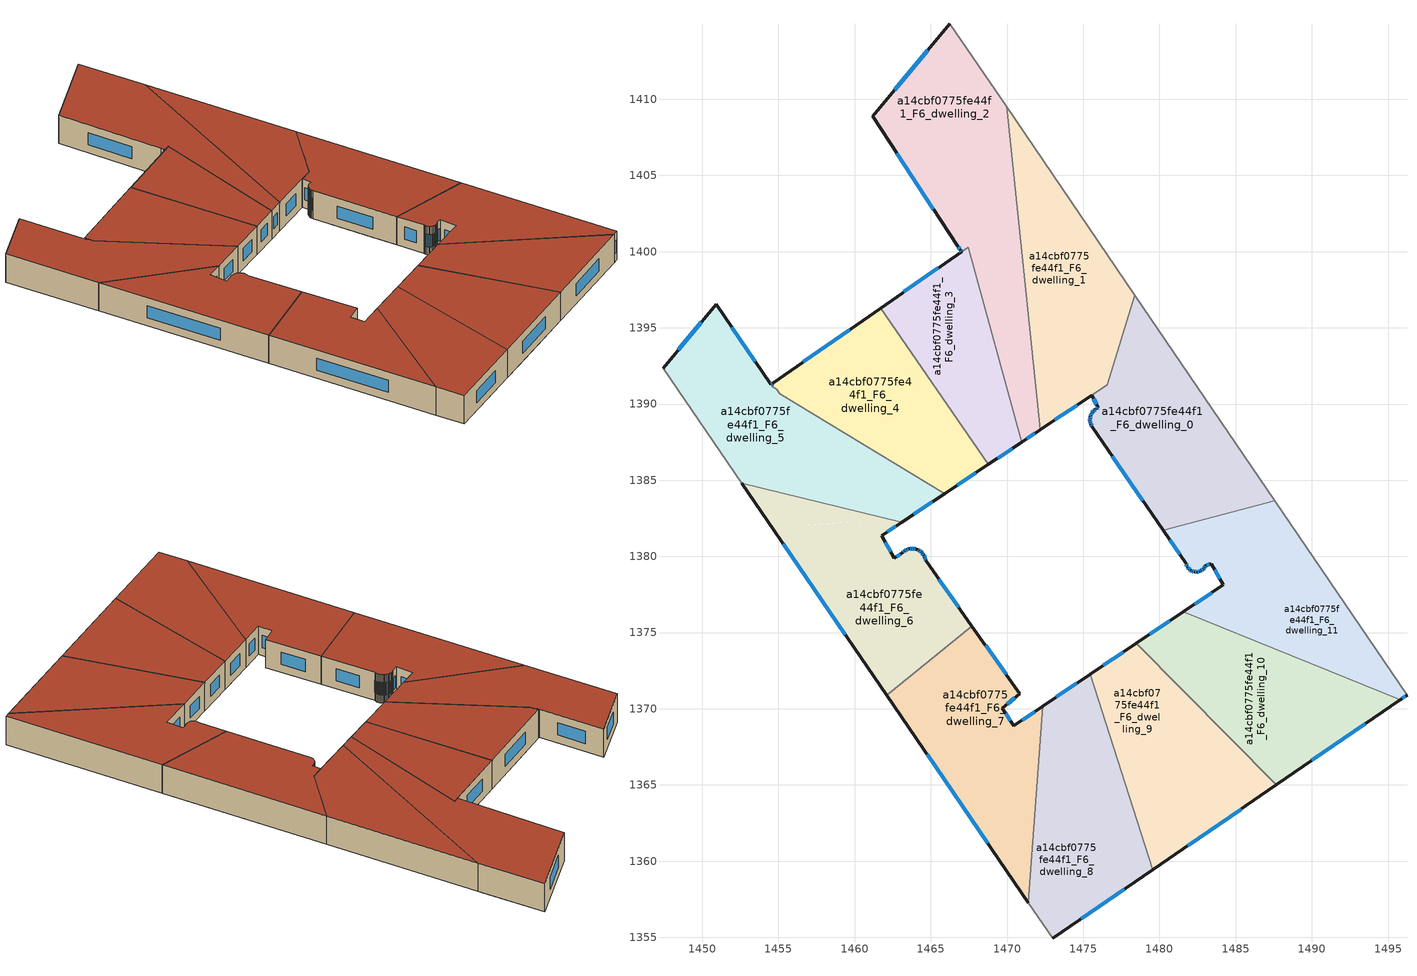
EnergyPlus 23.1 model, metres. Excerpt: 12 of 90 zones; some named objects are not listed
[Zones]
a14cbf0775fe44f1_F6_dwelling_0
 floor to a14cbf0775fe44f1_F5_dwelling_12 (EU_floor_Construction): 1478.39,1397.12 1487.09,1384.34 1478.88,1383.71 1475.57,1388.53 1475.49,1388.67 1475.47,1388.77 1475.44,1388.91 1475.44,1389.04 1475.46,1389.16 1475.49,1389.26 1475.55,1389.39 1475.61,1389.47 1475.69,1389.57 1475.79,1389.66 1475.89,1389.72 1475.99,1389.76 1475.56,1390.57 1476.59,1391.25 z18
 floor to a14cbf0775fe44f1_F5_dwelling_5 (EU_floor_Construction): 1487.09,1384.34 1487.19,1384.19 1487.24,1383.58 1480.25,1381.71 1478.88,1383.71 z18
 floor adiabatic (EU_floor_Construction): 1487.19,1384.19 1487.55,1383.66 1487.24,1383.58 z18
 wall outside (EU_wall_Construction): 1475.56,1390.57 1475.99,1389.76 1475.89,1389.72 1475.79,1389.66 1475.69,1389.57 1475.61,1389.47 1475.55,1389.39 1475.49,1389.26 1475.46,1389.16 1475.44,1389.04 1475.44,1388.91 1475.47,1388.77 1475.49,1388.67 1475.57,1388.53 1480.25,1381.71 z18:21
 wall to a14cbf0775fe44f1_F6_dwelling_1 (EU_wall_Construction): 1478.39,1397.12 1476.59,1391.25 1475.56,1390.57 z18:21
 wall adiabatic (EU_wall_Construction): 1487.55,1383.67 1478.39,1397.12 z18:21
 wall to a14cbf0775fe44f1_F6_dwelling_11 (EU_wall_Construction): 1480.25,1381.71 1487.55,1383.67 z18:21
 window (EU_Window_Construction): 1475.52,1388.63 1475.55,1388.57 / 1475.48,1388.74 1475.49,1388.7 / 1475.45,1388.87 1475.46,1388.81 / 1475.44,1389 1475.44,1388.95 / 1475.45,1389.13 1475.45,1389.07 / 1475.48,1389.23 1475.47,1389.19 / 1475.53,1389.35 1475.51,1389.3 / 1475.59,1389.45 1475.57,1389.41 / 1475.67,1389.54 1475.63,1389.5 / 1475.76,1389.63 1475.72,1389.6 / 1475.86,1389.7 1475.82,1389.67 / 1475.96,1389.75 1475.92,1389.73 / 1475.68,1390.34 1475.87,1389.99 / 1476.91,1386.58 1478.92,1383.66 z18.86:20.14
 roof outside (EU_roof_Construction): 1487.55,1383.67 1478.39,1397.12 1476.59,1391.25 1475.56,1390.57 1475.99,1389.76 1475.89,1389.72 1475.79,1389.66 1475.69,1389.57 1475.61,1389.47 1475.55,1389.39 1475.49,1389.26 1475.46,1389.16 1475.44,1389.04 1475.44,1388.91 1475.47,1388.77 1475.49,1388.67 1475.57,1388.53 1480.25,1381.71 z21
a14cbf0775fe44f1_F6_dwelling_1
 floor to a14cbf0775fe44f1_F5_dwelling_11 (EU_floor_Construction): 1469.97,1409.49 1475.59,1401.23 1476.36,1391.1 1472.18,1388.31 z18
 floor to a14cbf0775fe44f1_F5_dwelling_12 (EU_floor_Construction): 1475.59,1401.23 1478.39,1397.12 1476.59,1391.25 1476.33,1391.09 1476.36,1391.1 z18
 wall outside (EU_wall_Construction): 1472.18,1388.31 1475.56,1390.57 z18:21
 wall to a14cbf0775fe44f1_F6_dwelling_2 (EU_wall_Construction): 1469.97,1409.49 1472.18,1388.31 z18:21
 wall adiabatic (EU_wall_Construction): 1478.39,1397.12 1469.97,1409.49 z18:21
 window (EU_Window_Construction): 1473.14,1388.95 1474.59,1389.92 z18.86:20.14
 roof outside (EU_roof_Construction): 1476.59,1391.25 1478.39,1397.12 1469.97,1409.49 1472.18,1388.31 z21
a14cbf0775fe44f1_F6_dwelling_10
 floor to a14cbf0775fe44f1_F5_dwelling_5 (EU_floor_Construction): 1487.98,1373.76 1488.6,1365.65 1487.67,1365.01 1484.64,1368.08 1484.09,1375.33 z18
 floor to a14cbf0775fe44f1_F5_dwelling_3 (EU_floor_Construction): 1480.06,1375.35 1480.28,1372.49 1478.49,1374.3 z18
 floor to a14cbf0775fe44f1_F5_dwelling_4 (EU_floor_Construction): 1484.09,1375.33 1484.64,1368.08 1480.28,1372.49 1480.06,1375.35 1481.56,1376.36 z18
 floor adiabatic (EU_floor_Construction): 1495.82,1370.6 1488.6,1365.65 1487.98,1373.76 z18
 wall outside (EU_wall_Construction): 1481.56,1376.36 1478.49,1374.3 / 1487.67,1365.01 1495.82,1370.6 z18:21
 wall to a14cbf0775fe44f1_F6_dwelling_11 (EU_wall_Construction): 1495.82,1370.6 1481.56,1376.36 z18:21
 wall to a14cbf0775fe44f1_F6_dwelling_9 (EU_wall_Construction): 1478.49,1374.3 1487.67,1365.01 z18:21
 window (EU_Window_Construction): 1480.68,1375.77 1479.37,1374.89 / 1490,1366.61 1493.49,1369 z18.86:20.14
 roof outside (EU_roof_Construction): 1495.82,1370.6 1481.56,1376.36 1478.49,1374.3 1487.67,1365.01 z21
a14cbf0775fe44f1_F6_dwelling_11
 floor adiabatic (EU_floor_Construction): 1487.55,1383.66 1496.24,1370.89 1495.82,1370.6 1487.98,1373.76 1487.24,1383.58 z18
 floor to a14cbf0775fe44f1_F5_dwelling_5 (EU_floor_Construction): 1487.24,1383.58 1487.98,1373.76 1484.09,1375.33 1483.89,1377.92 1484.2,1378.13 1483.39,1379.52 1483.01,1379.38 1482.95,1379.26 1482.87,1379.17 1482.75,1379.08 1482.63,1379.01 1482.47,1378.97 1482.29,1378.99 1482.16,1379.02 1482.04,1379.08 1481.94,1379.17 1481.85,1379.29 1481.8,1379.4 1481.76,1379.51 1480.25,1381.71 z18
 floor to a14cbf0775fe44f1_F5_dwelling_4 (EU_floor_Construction): 1483.89,1377.92 1484.09,1375.33 1481.56,1376.36 z18
 wall outside (EU_wall_Construction): 1480.25,1381.71 1481.76,1379.51 1481.8,1379.4 1481.85,1379.29 1481.94,1379.17 1482.04,1379.08 1482.16,1379.02 1482.29,1378.99 1482.47,1378.97 1482.63,1379.01 1482.75,1379.08 1482.87,1379.17 1482.95,1379.26 1483.01,1379.38 1483.39,1379.52 1484.2,1378.13 1481.56,1376.36 / 1495.82,1370.6 1496.24,1370.89 z18:21
 wall adiabatic (EU_wall_Construction): 1496.24,1370.89 1487.55,1383.67 z18:21
 window (EU_Window_Construction): 1483.44,1377.62 1482.31,1376.86 / 1483.62,1379.12 1483.97,1378.53 / 1483.12,1379.42 1483.28,1379.48 / 1482.97,1379.3 1482.99,1379.35 / 1482.89,1379.2 1482.93,1379.24 / 1482.79,1379.1 1482.84,1379.14 / 1482.66,1379.03 1482.72,1379.06 / 1482.51,1378.98 1482.58,1379 / 1482.34,1378.98 1482.42,1378.98 / 1482.2,1379.01 1482.25,1379 / 1482.08,1379.07 1482.12,1379.04 / 1481.97,1379.15 1482.01,1379.11 / 1481.87,1379.25 1481.91,1379.21 / 1481.81,1379.37 1481.83,1379.32 / 1481.77,1379.48 1481.79,1379.43 / 1480.69,1381.08 1481.33,1380.14 / 1495.94,1370.69 1496.12,1370.81 z18.86:20.14
 roof outside (EU_roof_Construction): 1496.24,1370.89 1487.55,1383.67 1480.25,1381.71 1481.76,1379.51 1481.8,1379.4 1481.85,1379.29 1481.94,1379.17 1482.04,1379.08 1482.16,1379.02 1482.29,1378.99 1482.47,1378.97 1482.63,1379.01 1482.75,1379.08 1482.87,1379.17 1482.95,1379.26 1483.01,1379.38 1483.39,1379.52 1484.2,1378.13 1481.56,1376.36 1495.82,1370.6 z21
a14cbf0775fe44f1_F6_dwelling_2
 floor outside (EU_floor_Construction): 1467.46,1400.29 1463.67,1397.65 1466.89,1399.9 z18
 floor to a14cbf0775fe44f1_F5_dwelling_10 (EU_floor_Construction): 1466.24,1414.96 1469.71,1409.88 1471.39,1387.78 1470.96,1387.49 1467.46,1400.29 1466.89,1399.9 1467.01,1399.98 1466.86,1400.2 1466.76,1400.36 1461.17,1408.87 z18
 floor to a14cbf0775fe44f1_F5_dwelling_11 (EU_floor_Construction): 1469.97,1409.49 1472.18,1388.31 1471.39,1387.78 1469.71,1409.88 z18
 wall outside (EU_wall_Construction): 1466.76,1400.36 1466.93,1400.11 1467.01,1399.98 1461.71,1396.3 / 1466.24,1414.96 1461.17,1408.87 1466.76,1400.37 / 1470.96,1387.49 1472.18,1388.31 z18:21
 wall adiabatic (EU_wall_Construction): 1469.97,1409.49 1466.24,1414.96 z18:21
 wall to a14cbf0775fe44f1_F6_dwelling_3 (EU_wall_Construction): 1461.71,1396.29 1467.46,1400.29 1470.96,1387.49 z18:21
 window (EU_Window_Construction): 1465.49,1398.93 1463.22,1397.35 / 1466.95,1400.07 1466.99,1400.02 / 1466.81,1400.29 1466.88,1400.18 / 1462.77,1406.44 1465.16,1402.8 / 1464.8,1413.22 1462.62,1410.61 / 1471.31,1387.73 1471.83,1388.08 z18.86:20.14
 roof outside (EU_roof_Construction): 1472.18,1388.31 1469.97,1409.49 1466.24,1414.96 1461.17,1408.87 1466.76,1400.37 1466.93,1400.11 1467.01,1399.98 1461.71,1396.3 1467.46,1400.29 1470.96,1387.49 z21
a14cbf0775fe44f1_F6_dwelling_3
 floor to a14cbf0775fe44f1_F5_dwelling_9 (EU_floor_Construction): 1467.14,1399.51 1468.09,1387.02 1464.03,1392.93 1463.67,1397.65 1466.89,1399.89 z18
 floor to a14cbf0775fe44f1_F5_dwelling_8 (EU_floor_Construction): 1463.67,1397.65 1464.03,1392.93 1461.71,1396.29 z18
 floor adiabatic (EU_floor_Construction): 1467.46,1400.29 1470.96,1387.49 1468.77,1386.03 1468.09,1387.02 1467.14,1399.51 1466.89,1399.89 z18
 wall outside (EU_wall_Construction): 1468.77,1386.03 1470.96,1387.49 z18:21
 wall to a14cbf0775fe44f1_F6_dwelling_4 (EU_wall_Construction): 1461.71,1396.29 1468.77,1386.03 z18:21
 window (EU_Window_Construction): 1469.39,1386.45 1470.33,1387.08 z18.86:20.14
 roof outside (EU_roof_Construction): 1470.96,1387.49 1467.46,1400.29 1461.71,1396.29 1468.77,1386.03 z21
a14cbf0775fe44f1_F6_dwelling_4
 floor to a14cbf0775fe44f1_F5_dwelling_8 (EU_floor_Construction): 1461.71,1396.3 1464.03,1392.93 1464.64,1384.89 1457.98,1388.92 1457.63,1393.46 z18
 floor to a14cbf0775fe44f1_F5_dwelling_9 (EU_floor_Construction): 1464.03,1392.93 1468.09,1387.02 1468.19,1385.65 1465.91,1384.12 1464.64,1384.89 z18
 floor to a14cbf0775fe44f1_F5_dwelling_7 (EU_floor_Construction): 1457.63,1393.46 1457.98,1388.92 1455.09,1390.67 1454.88,1390.96 1454.57,1391.16 1454.7,1391.24 1454.61,1391.37 z18
 floor adiabatic (EU_floor_Construction): 1468.09,1387.02 1468.77,1386.03 1468.19,1385.65 z18
 wall outside (EU_wall_Construction): 1465.91,1384.12 1468.77,1386.03 / 1461.71,1396.3 1454.61,1391.37 z18:21
 wall to a14cbf0775fe44f1_F6_dwelling_5 (EU_wall_Construction): 1454.61,1391.37 1454.7,1391.24 1454.57,1391.16 1454.88,1390.96 1455.09,1390.67 1465.91,1384.12 z18:21
 window (EU_Window_Construction): 1466.72,1384.66 1467.95,1385.48 / 1459.68,1394.89 1456.64,1392.77 z18.86:20.14
 roof outside (EU_roof_Construction): 1468.77,1386.03 1461.71,1396.3 1454.61,1391.37 1454.7,1391.24 1454.57,1391.16 1454.88,1390.96 1455.09,1390.67 1465.91,1384.12 z21
a14cbf0775fe44f1_F6_dwelling_5
 floor to a14cbf0775fe44f1_F5_dwelling_7 (EU_floor_Construction): 1454.61,1391.37 1454.7,1391.24 1454.57,1391.16 1454.88,1390.96 1455.09,1390.67 1457.98,1388.92 1458.4,1383.37 1452.59,1384.79 1447.42,1392.36 1450.92,1396.55 1454.49,1391.28 z18
 floor to a14cbf0775fe44f1_F5_dwelling_8 (EU_floor_Construction): 1464.64,1384.89 1464.75,1383.35 1463.08,1382.23 1458.4,1383.37 1457.98,1388.92 z18
 floor to a14cbf0775fe44f1_F5_dwelling_9 (EU_floor_Construction): 1465.91,1384.12 1464.75,1383.35 1464.64,1384.89 z18
 wall outside (EU_wall_Construction): 1454.61,1391.37 1454.49,1391.28 1450.92,1396.55 1447.42,1392.36 / 1463.08,1382.23 1465.91,1384.12 z18:21
 wall to a14cbf0775fe44f1_F6_dwelling_6 (EU_wall_Construction): 1452.59,1384.79 1463.08,1382.23 z18:21
 wall adiabatic (EU_wall_Construction): 1447.42,1392.36 1452.59,1384.79 z18:21
 window (EU_Window_Construction): 1453.47,1392.79 1451.94,1395.05 / 1454.58,1391.34 1454.52,1391.3 / 1463.89,1382.77 1465.1,1383.58 / 1449.92,1395.35 1448.42,1393.56 z18.86:20.14
 roof outside (EU_roof_Construction): 1465.91,1384.12 1455.09,1390.67 1454.88,1390.96 1454.57,1391.16 1454.7,1391.24 1454.61,1391.37 1454.49,1391.28 1450.92,1396.55 1447.42,1392.36 1452.59,1384.79 1463.08,1382.23 z21
a14cbf0775fe44f1_F6_dwelling_6
 floor to a14cbf0775fe44f1_F5_dwelling_0 (EU_floor_Construction): 1464.13,1380.44 1464.24,1380.39 1464.37,1380.29 1464.45,1380.21 1464.54,1380.08 1464.6,1379.96 1465.1,1373.34 1462.09,1370.9 1454.6,1381.86 1461.21,1382.37 1462.59,1379.88 1463.13,1380.25 1463.27,1380.36 1463.42,1380.44 1463.55,1380.49 1463.62,1380.5 1463.75,1380.52 1463.89,1380.51 1463.99,1380.49 1464.04,1380.47 z18
 floor to a14cbf0775fe44f1_F5_dwelling_1 (EU_floor_Construction): 1464.66,1379.73 1467.69,1375.43 1465.1,1373.34 1464.6,1379.95 1464.63,1379.85 z18
 floor to a14cbf0775fe44f1_F5_dwelling_7 (EU_floor_Construction): 1458.4,1383.37 1458.49,1382.16 1454.6,1381.86 1452.59,1384.79 z18
 floor to a14cbf0775fe44f1_F5_dwelling_8 (EU_floor_Construction): 1463.08,1382.23 1461.77,1381.36 1461.21,1382.37 1458.49,1382.16 1458.4,1383.37 z18
 wall outside (EU_wall_Construction): 1467.69,1375.43 1464.66,1379.73 1464.63,1379.85 1464.6,1379.95 1464.54,1380.08 1464.45,1380.21 1464.37,1380.29 1464.24,1380.39 1464.13,1380.44 1464.04,1380.47 1463.99,1380.49 1463.89,1380.51 1463.75,1380.52 1463.62,1380.5 1463.55,1380.49 1463.42,1380.44 1463.27,1380.36 1463.13,1380.25 1462.59,1379.88 1461.77,1381.36 1463.08,1382.23 / 1452.59,1384.79 1462.09,1370.9 z18:21
 wall to a14cbf0775fe44f1_F6_dwelling_7 (EU_wall_Construction): 1462.09,1370.9 1467.69,1375.43 z18:21
 window (EU_Window_Construction): 1462.14,1381.61 1462.7,1381.98 / 1462.36,1380.3 1462.01,1380.93 / 1462.98,1380.14 1462.75,1379.98 / 1463.23,1380.33 1463.17,1380.28 / 1463.37,1380.42 1463.31,1380.39 / 1463.51,1380.48 1463.45,1380.46 / 1463.71,1380.51 1463.66,1380.51 / 1463.85,1380.51 1463.79,1380.52 / 1463.96,1380.5 1463.92,1380.5 / 1464.21,1380.4 1464.16,1380.43 / 1464.33,1380.32 1464.27,1380.36 / 1464.42,1380.24 1464.39,1380.27 / 1464.51,1380.12 1464.47,1380.17 / 1464.58,1379.99 1464.56,1380.04 / 1464.62,1379.88 1464.61,1379.92 / 1464.65,1379.77 1464.64,1379.82 / 1466.82,1376.66 1465.52,1378.5 / 1455.31,1380.82 1459.38,1374.87 z18.86:20.14
 roof outside (EU_roof_Construction): 1467.69,1375.43 1464.66,1379.73 1464.63,1379.85 1464.6,1379.95 1464.54,1380.08 1464.45,1380.21 1464.37,1380.29 1464.24,1380.39 1464.13,1380.44 1464.04,1380.47 1463.99,1380.49 1463.89,1380.51 1463.75,1380.52 1463.62,1380.5 1463.55,1380.49 1463.42,1380.44 1463.27,1380.36 1463.13,1380.25 1462.59,1379.88 1461.77,1381.36 1463.08,1382.23 1452.59,1384.79 1462.09,1370.9 z21
a14cbf0775fe44f1_F6_dwelling_7
 floor to a14cbf0775fe44f1_F5_dwelling_1 (EU_floor_Construction): 1467.69,1375.43 1470.83,1370.99 1469.69,1370.03 1470.37,1369 1471.25,1357.5 1465.69,1365.64 1465.1,1373.34 z18
 floor to a14cbf0775fe44f1_F5_dwelling_0 (EU_floor_Construction): 1465.1,1373.34 1465.69,1365.64 1462.09,1370.9 z18
 floor to a14cbf0775fe44f1_F5_dwelling_2 (EU_floor_Construction): 1472.36,1370.18 1471.4,1357.28 1471.25,1357.5 1470.37,1369 1470.44,1368.89 z18
 wall outside (EU_wall_Construction): 1472.36,1370.18 1470.44,1368.89 1469.69,1370.03 1470.83,1370.99 1467.69,1375.43 / 1462.09,1370.9 1471.4,1357.28 z18:21
 wall to a14cbf0775fe44f1_F6_dwelling_8 (EU_wall_Construction): 1471.4,1357.28 1472.36,1370.18 z18:21
 window (EU_Window_Construction): 1469.93,1372.26 1468.59,1374.16 / 1470.01,1370.3 1470.5,1370.71 / 1470.22,1369.22 1469.9,1369.7 / 1471.81,1369.81 1470.99,1369.26 / 1464.75,1367.01 1468.74,1361.17 z18.86:20.14
 roof outside (EU_roof_Construction): 1471.4,1357.28 1472.36,1370.18 1470.44,1368.89 1469.69,1370.03 1470.83,1370.99 1467.69,1375.43 1462.09,1370.9 z21
a14cbf0775fe44f1_F6_dwelling_8
 floor to a14cbf0775fe44f1_F5_dwelling_2 (EU_floor_Construction): 1475.29,1372.15 1476.42,1357.29 1473,1354.94 1471.4,1357.28 1472.36,1370.18 z18
 floor to a14cbf0775fe44f1_F5_dwelling_3 (EU_floor_Construction): 1475.46,1372.26 1479.55,1359.43 1476.42,1357.29 1475.29,1372.15 z18
 wall outside (EU_wall_Construction): 1475.46,1372.26 1472.36,1370.18 / 1473,1354.94 1479.55,1359.43 z18:21
 wall to a14cbf0775fe44f1_F6_dwelling_9 (EU_wall_Construction): 1479.55,1359.43 1475.46,1372.26 z18:21
 wall adiabatic (EU_wall_Construction): 1471.4,1357.28 1473,1354.94 z18:21
 window (EU_Window_Construction): 1474.57,1371.67 1473.24,1370.78 / 1474.87,1356.22 1477.68,1358.15 z18.86:20.14
 roof outside (EU_roof_Construction): 1479.55,1359.43 1475.46,1372.26 1472.36,1370.18 1471.4,1357.28 1473,1354.94 z21
a14cbf0775fe44f1_F6_dwelling_9
 floor to a14cbf0775fe44f1_F5_dwelling_3 (EU_floor_Construction): 1480.28,1372.49 1481.18,1360.56 1479.55,1359.43 1475.46,1372.26 1478.49,1374.3 z18
 floor to a14cbf0775fe44f1_F5_dwelling_4 (EU_floor_Construction): 1484.64,1368.08 1485.01,1363.18 1481.18,1360.56 1480.28,1372.49 z18
 floor to a14cbf0775fe44f1_F5_dwelling_5 (EU_floor_Construction): 1484.64,1368.08 1487.67,1365.01 1485.01,1363.18 z18
 wall outside (EU_wall_Construction): 1478.49,1374.3 1475.46,1372.26 / 1479.55,1359.43 1487.67,1365.01 z18:21
 window (EU_Window_Construction): 1477.62,1373.72 1476.33,1372.85 / 1481.87,1361.03 1485.35,1363.42 z18.86:20.14
 roof outside (EU_roof_Construction): 1487.67,1365.01 1478.49,1374.3 1475.46,1372.26 1479.55,1359.43 z21
[Building]
EU S2 Campaign: North Axis=0; Terrain=City; Solar Distribution=FullExterior
[Site:Location]
Helsinki-Vantaa.AP: Latitude=60.317; Longitude=24.963; Time Zone=2; Elevation=54.6
[SizingPeriod:WeatherFileDays]
AnnualSizingPeriod: Begin Month=1; Begin Day of Month=1; End Month=12; End Day of Month=31; Day of Week for Start Day=Monday; Use Weather File Daylight Saving Period=No; Use Weather File Rain and Snow Indicators=No
[MATERIAL]
EU_InternalMass_Material: Roughness=MediumRough; Thickness=0.1; Conductivity=1; Density=1800; Specific Heat=900; Thermal Absorptance=0.9; Solar Absorptance=0.7; Visible Absorptance=0.7
[MATERIAL:NOMASS] Roughness=MediumRough; Thermal Absorptance=0.9; Solar Absorptance=0.7; Visible Absorptance=0.7
Name | Thermal Resistance
EU_wall_NoMass | 1.10183
EU_roof_NoMass; EU_floor_NoMass | 1.70606
[WINDOWMATERIAL:SIMPLEGLAZINGSYSTEM]
EU_Window_SimpleGlazing: UFactor=3.11035; Solar Heat Gain Coefficient=0.8; Visible Transmittance=0.8
[CONSTRUCTION]
EU_wall_Construction: EU_wall_NoMass
EU_roof_Construction: EU_roof_NoMass
EU_floor_Construction: EU_floor_NoMass
EU_Window_Construction: EU_Window_SimpleGlazing
EU_InternalMass_Construction: EU_InternalMass_Material
[ZONE] Type=1; Multiplier=1; Ceiling Height=autocalculate; Floor Area=autocalculate; Part of Total Floor Area=Yes
Name | Volume
a14cbf0775fe44f1_F6_dwelling_0 | 264.407
a14cbf0775fe44f1_F6_dwelling_1 | 257.413
a14cbf0775fe44f1_F6_dwelling_10 | 260.932
a14cbf0775fe44f1_F6_dwelling_11 | 260.894
a14cbf0775fe44f1_F6_dwelling_2 | 341.256
a14cbf0775fe44f1_F6_dwelling_3 | 180.467
a14cbf0775fe44f1_F6_dwelling_4 | 231.825
a14cbf0775fe44f1_F6_dwelling_5 | 289.981
a14cbf0775fe44f1_F6_dwelling_6; a14cbf0775fe44f1_F6_dwelling_7 | 260.912
a14cbf0775fe44f1_F6_dwelling_8 | 260.843
a14cbf0775fe44f1_F6_dwelling_9 | 260.884
[INTERNALMASS] Construction=EU_InternalMass_Construction
Name | Zone or ZoneList | Surface Area
a14cbf0775fe44f1_F6_dwelling_0_EU_InternalMass | a14cbf0775fe44f1_F6_dwelling_0 | 88.1351
a14cbf0775fe44f1_F6_dwelling_1_EU_InternalMass | a14cbf0775fe44f1_F6_dwelling_1 | 85.8041
a14cbf0775fe44f1_F6_dwelling_2_EU_InternalMass | a14cbf0775fe44f1_F6_dwelling_2 | 113.77
a14cbf0775fe44f1_F6_dwelling_3_EU_InternalMass | a14cbf0775fe44f1_F6_dwelling_3 | 60.1557
a14cbf0775fe44f1_F6_dwelling_4_EU_InternalMass | a14cbf0775fe44f1_F6_dwelling_4 | 77.2753
a14cbf0775fe44f1_F6_dwelling_5_EU_InternalMass | a14cbf0775fe44f1_F6_dwelling_5 | 96.6588
a14cbf0775fe44f1_F6_dwelling_6_EU_InternalMass | a14cbf0775fe44f1_F6_dwelling_6 | 86.9703
a14cbf0775fe44f1_F6_dwelling_7_EU_InternalMass | a14cbf0775fe44f1_F6_dwelling_7 | 86.9707
a14cbf0775fe44f1_F6_dwelling_8_EU_InternalMass | a14cbf0775fe44f1_F6_dwelling_8 | 86.9479
a14cbf0775fe44f1_F6_dwelling_9_EU_InternalMass | a14cbf0775fe44f1_F6_dwelling_9 | 86.9613
a14cbf0775fe44f1_F6_dwelling_10_EU_InternalMass | a14cbf0775fe44f1_F6_dwelling_10 | 86.9775
a14cbf0775fe44f1_F6_dwelling_11_EU_InternalMass | a14cbf0775fe44f1_F6_dwelling_11 | 86.9642
[OTHEREQUIPMENT] Fuel Type=Electricity; Design Level Calculation Method=Watts/Area; Power per Zone Floor Area=1; Fraction Latent=0; Fraction Radiant=0; Fraction Lost=0; Carbon Dioxide Generation Rate=0; EndUse Subcategory=EU_Step8_InternalGains
Name | Zone or ZoneList or Space or SpaceList | Schedule
EU_Step8_InternalGain_a14cbf0775fe44f1_F6_dwelling_0_f000 | a14cbf0775fe44f1_F6_dwelling_0 | EU_Step8_GainSchedule_a14cbf0775fe44f1_F6_dwelling_0_f000
EU_Step8_InternalGain_a14cbf0775fe44f1_F6_dwelling_1_f000 | a14cbf0775fe44f1_F6_dwelling_1 | EU_Step8_GainSchedule_a14cbf0775fe44f1_F6_dwelling_1_f000
EU_Step8_InternalGain_a14cbf0775fe44f1_F6_dwelling_2_f000 | a14cbf0775fe44f1_F6_dwelling_2 | EU_Step8_GainSchedule_a14cbf0775fe44f1_F6_dwelling_2_f000
EU_Step8_InternalGain_a14cbf0775fe44f1_F6_dwelling_3_f000 | a14cbf0775fe44f1_F6_dwelling_3 | EU_Step8_GainSchedule_a14cbf0775fe44f1_F6_dwelling_3_f000
EU_Step8_InternalGain_a14cbf0775fe44f1_F6_dwelling_4_f000 | a14cbf0775fe44f1_F6_dwelling_4 | EU_Step8_GainSchedule_a14cbf0775fe44f1_F6_dwelling_4_f000
EU_Step8_InternalGain_a14cbf0775fe44f1_F6_dwelling_5_f000 | a14cbf0775fe44f1_F6_dwelling_5 | EU_Step8_GainSchedule_a14cbf0775fe44f1_F6_dwelling_5_f000
EU_Step8_InternalGain_a14cbf0775fe44f1_F6_dwelling_6_f000 | a14cbf0775fe44f1_F6_dwelling_6 | EU_Step8_GainSchedule_a14cbf0775fe44f1_F6_dwelling_6_f000
EU_Step8_InternalGain_a14cbf0775fe44f1_F6_dwelling_7_f000 | a14cbf0775fe44f1_F6_dwelling_7 | EU_Step8_GainSchedule_a14cbf0775fe44f1_F6_dwelling_7_f000
EU_Step8_InternalGain_a14cbf0775fe44f1_F6_dwelling_8_f000 | a14cbf0775fe44f1_F6_dwelling_8 | EU_Step8_GainSchedule_a14cbf0775fe44f1_F6_dwelling_8_f000
EU_Step8_InternalGain_a14cbf0775fe44f1_F6_dwelling_9_f000 | a14cbf0775fe44f1_F6_dwelling_9 | EU_Step8_GainSchedule_a14cbf0775fe44f1_F6_dwelling_9_f000
EU_Step8_InternalGain_a14cbf0775fe44f1_F6_dwelling_10_f000 | a14cbf0775fe44f1_F6_dwelling_10 | EU_Step8_GainSchedule_a14cbf0775fe44f1_F6_dwelling_10_f000
EU_Step8_InternalGain_a14cbf0775fe44f1_F6_dwelling_11_f000 | a14cbf0775fe44f1_F6_dwelling_11 | EU_Step8_GainSchedule_a14cbf0775fe44f1_F6_dwelling_11_f000
[ZONEVENTILATION:DESIGNFLOWRATE] Schedule=EU_AlwaysOn; Design Flow Rate Calculation Method=AirChanges/Hour; Air Changes per Hour=0.756316; Ventilation Type=Natural; Fan Pressure Rise=0; Fan Total Efficiency=1; Constant Term Coefficient=1; Temperature Term Coefficient=0; Velocity Term Coefficient=0; Velocity Squared Term Coefficient=0; Minimum Indoor Temperature=-100; Maximum Indoor Temperature=100; Delta Temperature=-100; Minimum Outdoor Temperature=-100; Maximum Outdoor Temperature=100; Maximum Wind Speed=40
Name | Zone or ZoneList or Space or SpaceList
EU_ConstantAir_a14cbf0775fe44f1_F6_dwelling_0 | a14cbf0775fe44f1_F6_dwelling_0
EU_ConstantAir_a14cbf0775fe44f1_F6_dwelling_1 | a14cbf0775fe44f1_F6_dwelling_1
EU_ConstantAir_a14cbf0775fe44f1_F6_dwelling_2 | a14cbf0775fe44f1_F6_dwelling_2
EU_ConstantAir_a14cbf0775fe44f1_F6_dwelling_3 | a14cbf0775fe44f1_F6_dwelling_3
EU_ConstantAir_a14cbf0775fe44f1_F6_dwelling_4 | a14cbf0775fe44f1_F6_dwelling_4
EU_ConstantAir_a14cbf0775fe44f1_F6_dwelling_5 | a14cbf0775fe44f1_F6_dwelling_5
EU_ConstantAir_a14cbf0775fe44f1_F6_dwelling_6 | a14cbf0775fe44f1_F6_dwelling_6
EU_ConstantAir_a14cbf0775fe44f1_F6_dwelling_7 | a14cbf0775fe44f1_F6_dwelling_7
EU_ConstantAir_a14cbf0775fe44f1_F6_dwelling_8 | a14cbf0775fe44f1_F6_dwelling_8
EU_ConstantAir_a14cbf0775fe44f1_F6_dwelling_9 | a14cbf0775fe44f1_F6_dwelling_9
EU_ConstantAir_a14cbf0775fe44f1_F6_dwelling_10 | a14cbf0775fe44f1_F6_dwelling_10
EU_ConstantAir_a14cbf0775fe44f1_F6_dwelling_11 | a14cbf0775fe44f1_F6_dwelling_11
[HVACTEMPLATE:ZONE:IDEALLOADSAIRSYSTEM] System Availability Schedule=EU_AlwaysOn; Maximum Heating Supply Air Temperature=50; Minimum Cooling Supply Air Temperature=13; Maximum Heating Supply Air Humidity Ratio=0.0156; Minimum Cooling Supply Air Humidity Ratio=0.0077; Heating Limit=NoLimit; Cooling Limit=NoLimit; Heating Availability Schedule=EU_AlwaysOn; Cooling Availability Schedule=EU_CoolingOff; Dehumidification Control Type=ConstantSensibleHeatRatio; Cooling Sensible Heat Ratio=0.7; Dehumidification Setpoint=60; Humidification Control Type=None; Humidification Setpoint=30; Outdoor Air Method=None; Outdoor Air Flow Rate per Person=0.00944; Outdoor Air Flow Rate per Zone Floor Area=0; Outdoor Air Flow Rate per Zone=0; Demand Controlled Ventilation Type=None; Outdoor Air Economizer Type=NoEconomizer; Heat Recovery Type=None; Sensible Heat Recovery Effectiveness=0.7; Latent Heat Recovery Effectiveness=0.65
Name | Template Thermostat
a14cbf0775fe44f1_F6_dwelling_0 | EU_HeatOnly_a14cbf0775fe44f1_F6_dwelling_0
a14cbf0775fe44f1_F6_dwelling_1 | EU_HeatOnly_a14cbf0775fe44f1_F6_dwelling_1
a14cbf0775fe44f1_F6_dwelling_2 | EU_HeatOnly_a14cbf0775fe44f1_F6_dwelling_2
a14cbf0775fe44f1_F6_dwelling_3 | EU_HeatOnly_a14cbf0775fe44f1_F6_dwelling_3
a14cbf0775fe44f1_F6_dwelling_4 | EU_HeatOnly_a14cbf0775fe44f1_F6_dwelling_4
a14cbf0775fe44f1_F6_dwelling_5 | EU_HeatOnly_a14cbf0775fe44f1_F6_dwelling_5
a14cbf0775fe44f1_F6_dwelling_6 | EU_HeatOnly_a14cbf0775fe44f1_F6_dwelling_6
a14cbf0775fe44f1_F6_dwelling_7 | EU_HeatOnly_a14cbf0775fe44f1_F6_dwelling_7
a14cbf0775fe44f1_F6_dwelling_8 | EU_HeatOnly_a14cbf0775fe44f1_F6_dwelling_8
a14cbf0775fe44f1_F6_dwelling_9 | EU_HeatOnly_a14cbf0775fe44f1_F6_dwelling_9
a14cbf0775fe44f1_F6_dwelling_10 | EU_HeatOnly_a14cbf0775fe44f1_F6_dwelling_10
a14cbf0775fe44f1_F6_dwelling_11 | EU_HeatOnly_a14cbf0775fe44f1_F6_dwelling_11
[SIZING:ZONE] Zone Cooling Design Supply Air Temperature Input Method=SupplyAirTemperature; Zone Cooling Design Supply Air Temperature=13; Zone Heating Design Supply Air Temperature Input Method=SupplyAirTemperature; Zone Heating Design Supply Air Temperature=50; Zone Cooling Design Supply Air Humidity Ratio=0.008; Zone Heating Design Supply Air Humidity Ratio=0.008; Cooling Design Air Flow Method=DesignDay; Cooling Design Air Flow Rate=0; Cooling Minimum Air Flow per Zone Floor Area=0.000762; Cooling Minimum Air Flow=0; Cooling Minimum Air Flow Fraction=0.2; Heating Design Air Flow Method=DesignDay; Heating Design Air Flow Rate=0; Heating Maximum Air Flow per Zone Floor Area=0.002032; Heating Maximum Air Flow=0.141576; Heating Maximum Air Flow Fraction=0.3; Account for Dedicated Outdoor Air System=No; Dedicated Outdoor Air System Control Strategy=NeutralSupplyAir; Dedicated Outdoor Air Low Setpoint Temperature for Design=autosize; Dedicated Outdoor Air High Setpoint Temperature for Design=autosize; Zone Load Sizing Method=Sensible Load Only No Latent Load; Zone Latent Cooling Design Supply Air Humidity Ratio Input Method=HumidityRatioDifference; Zone Cooling Design Supply Air Humidity Ratio Difference=0.005; Zone Latent Heating Design Supply Air Humidity Ratio Input Method=HumidityRatioDifference; Zone Humidification Design Supply Air Humidity Ratio Difference=0.005
a14cbf0775fe44f1_F6_dwelling_0; a14cbf0775fe44f1_F6_dwelling_1; a14cbf0775fe44f1_F6_dwelling_2; a14cbf0775fe44f1_F6_dwelling_3; a14cbf0775fe44f1_F6_dwelling_4; a14cbf0775fe44f1_F6_dwelling_5; a14cbf0775fe44f1_F6_dwelling_6; a14cbf0775fe44f1_F6_dwelling_7; a14cbf0775fe44f1_F6_dwelling_8; a14cbf0775fe44f1_F6_dwelling_9; a14cbf0775fe44f1_F6_dwelling_10; a14cbf0775fe44f1_F6_dwelling_11
[SCHEDULE:CONSTANT]
Name | Hourly Value
EU_AlwaysOn | 1
EU_CoolingOff | 0
[SCHEDULE:FILE] Column Number=1; Rows to Skip at Top=0; Number of Hours of Data=8760; Column Separator=Comma; Interpolate to Timestep=No; Minutes per Item=60; Adjust Schedule for Daylight Savings=Yes
Name | File
EU_Step8_GainSchedule_a14cbf0775fe44f1_F6_dwelling_0_f000 | ../../schedules/a14cbf0775fe44f1/a14cbf0775fe44f1_F6_dwelling_0_f000_gain.csv
EU_Step8_GainSchedule_a14cbf0775fe44f1_F6_dwelling_1_f000 | ../../schedules/a14cbf0775fe44f1/a14cbf0775fe44f1_F6_dwelling_1_f000_gain.csv
EU_Step8_GainSchedule_a14cbf0775fe44f1_F6_dwelling_2_f000 | ../../schedules/a14cbf0775fe44f1/a14cbf0775fe44f1_F6_dwelling_2_f000_gain.csv
EU_Step8_GainSchedule_a14cbf0775fe44f1_F6_dwelling_3_f000 | ../../schedules/a14cbf0775fe44f1/a14cbf0775fe44f1_F6_dwelling_3_f000_gain.csv
EU_Step8_GainSchedule_a14cbf0775fe44f1_F6_dwelling_4_f000 | ../../schedules/a14cbf0775fe44f1/a14cbf0775fe44f1_F6_dwelling_4_f000_gain.csv
EU_Step8_GainSchedule_a14cbf0775fe44f1_F6_dwelling_5_f000 | ../../schedules/a14cbf0775fe44f1/a14cbf0775fe44f1_F6_dwelling_5_f000_gain.csv
EU_Step8_GainSchedule_a14cbf0775fe44f1_F6_dwelling_6_f000 | ../../schedules/a14cbf0775fe44f1/a14cbf0775fe44f1_F6_dwelling_6_f000_gain.csv
EU_Step8_GainSchedule_a14cbf0775fe44f1_F6_dwelling_7_f000 | ../../schedules/a14cbf0775fe44f1/a14cbf0775fe44f1_F6_dwelling_7_f000_gain.csv
EU_Step8_GainSchedule_a14cbf0775fe44f1_F6_dwelling_8_f000 | ../../schedules/a14cbf0775fe44f1/a14cbf0775fe44f1_F6_dwelling_8_f000_gain.csv
EU_Step8_GainSchedule_a14cbf0775fe44f1_F6_dwelling_9_f000 | ../../schedules/a14cbf0775fe44f1/a14cbf0775fe44f1_F6_dwelling_9_f000_gain.csv
EU_Step8_GainSchedule_a14cbf0775fe44f1_F6_dwelling_10_f000 | ../../schedules/a14cbf0775fe44f1/a14cbf0775fe44f1_F6_dwelling_10_f000_gain.csv
EU_Step8_GainSchedule_a14cbf0775fe44f1_F6_dwelling_11_f000 | ../../schedules/a14cbf0775fe44f1/a14cbf0775fe44f1_F6_dwelling_11_f000_gain.csv
